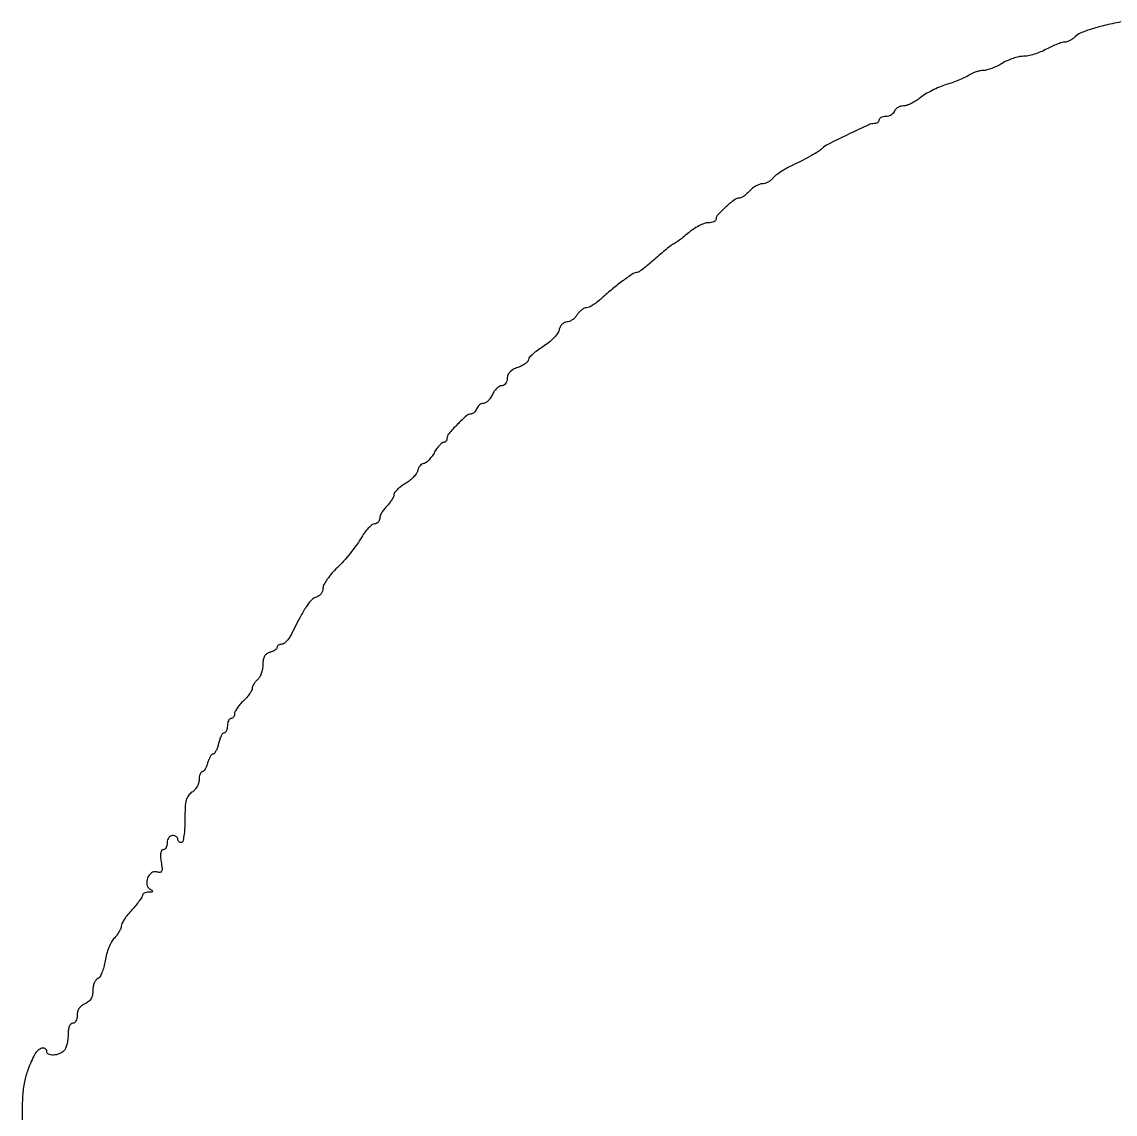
# Model space of a CAD drawing. Extents: x 5 to 296, y -9 to 151.
# Drawn here: x 196.54 to 222.85, y 70.88 to 97.17 of the extents above; entities that cross this region are included whole.
import ezdxf

# ---------------------------------------------------------------- set-up
doc = ezdxf.new("R2010")
doc.units = 0
doc.header["$MEASUREMENT"] = 0
doc.layers.add('max', color=6, linetype='Continuous')

msp = doc.modelspace()

# ---------------------------------------------------------------- linework, layer by layer
at = {"layer": 'max'}
msp.add_lwpolyline([(222.987, 97.162, 0.01121), (222.585, 97.075, 0.020015), (222.26, 96.983, 0.022819), (222.015, 96.891, 0.09489), (221.885, 96.802, -0.042751), (221.828, 96.754, -0.036335), (221.76, 96.714, -0.037905), (221.693, 96.686, -0.079586), (221.637, 96.677, 0.076913), (221.57, 96.666, 0.015621), (221.457, 96.627, 0.016128), (221.328, 96.572, 0.014495), (221.197, 96.506, -0.026396), (221.058, 96.441, -0.021688), (220.904, 96.386, -0.02222), (220.757, 96.348, -0.052758), (220.645, 96.336, 0.05465), (220.536, 96.324, 0.025523), (220.398, 96.286, 0.024924), (220.257, 96.231, 0.031859), (220.133, 96.166, -0.024247), (220.013, 96.101, -0.022459), (219.885, 96.045, -0.023084), (219.766, 96.007, -0.066741), (219.681, 95.995, 0.050879), (219.602, 95.987, 0.028068), (219.509, 95.962, 0.027699), (219.417, 95.926, 0.039568), (219.34, 95.883, -0.036413), (219.25, 95.832, -0.011567), (219.108, 95.77, -0.011479), (218.947, 95.707, -0.012536), (218.788, 95.654, 0.02439), (218.624, 95.594, 0.017625), (218.447, 95.512, 0.017871), (218.283, 95.423, 0.036545), (218.164, 95.339, -0.030157), (218.059, 95.264, -0.028579), (217.945, 95.2, -0.029791), (217.837, 95.156, -0.082712), (217.756, 95.143, 0.07054), (217.689, 95.133, 0.063444), (217.624, 95.105, 0.066818), (217.572, 95.064, 0.100937), (217.541, 95.015, -0.098143), (217.51, 94.966, -0.066864), (217.459, 94.924, -0.064008), (217.396, 94.896, -0.07271), (217.33, 94.887, 0.050854), (217.268, 94.881, 0.070807), (217.216, 94.862, 0.0909), (217.181, 94.834, 0.182536), (217.169, 94.802, -0.134893), (217.16, 94.769, -0.100404), (217.135, 94.741, -0.086995), (217.097, 94.723, -0.071894), (217.053, 94.716, 0.108324), (216.921, 94.687, 0.003511), (216.425, 94.455, 0.004268), (215.94, 94.218, 0.08237), (215.805, 94.12, -0.057898), (215.718, 94.05, -0.01123), (215.544, 93.947, -0.011284), (215.327, 93.83, -0.008291), (215.081, 93.71, 0.018554), (214.942, 93.639, 0.017569), (214.806, 93.556, 0.017838), (214.69, 93.474, 0.057047), (214.623, 93.409, -0.053967), (214.567, 93.355, -0.043051), (214.497, 93.309, -0.044497), (214.424, 93.278, -0.078929), (214.359, 93.268, 0.089048), (214.292, 93.255, 0.04), (214.21, 93.217, 0.037937), (214.128, 93.162, 0.042122), (214.058, 93.097, -0.026723), (213.992, 93.032, -0.029528), (213.922, 92.976, -0.030812), (213.856, 92.936, -0.115061), (213.81, 92.924, 0.154627), (213.688, 92.881, 0.022266), (213.481, 92.712, 0.020806), (213.29, 92.525, 0.191292), (213.248, 92.419, -0.202144), (213.234, 92.385, -0.084256), (213.192, 92.356, -0.064425), (213.13, 92.336, -0.044618), (213.056, 92.33, 0.090556), (212.962, 92.313, 0.02958), (212.833, 92.255, 0.028367), (212.695, 92.172, 0.02847), (212.566, 92.074, -0.007064), (212.449, 91.976, -0.010312), (212.342, 91.894, -0.00614), (212.251, 91.828, -0.153552), (212.222, 91.819, 0.165979), (212.192, 91.808, 0.004172), (212.079, 91.718, 0.008509), (211.947, 91.608, 0.005645), (211.799, 91.478, -0.008698), (211.65, 91.347, -0.012435), (211.512, 91.237, -0.008376), (211.395, 91.151, -0.155621), (211.352, 91.137, 0.147723), (211.254, 91.107, 0.010362), (211.016, 90.942, 0.01489), (210.754, 90.739, 0.014511), (210.501, 90.519, -0.021224), (210.395, 90.429, -0.024615), (210.287, 90.353, -0.024726), (210.19, 90.299, -0.116392), (210.129, 90.284, 0.113398), (210.076, 90.272, 0.049445), (210.014, 90.234, 0.045474), (209.954, 90.179, 0.045405), (209.904, 90.114, -0.053551), (209.853, 90.049, -0.048742), (209.788, 89.994, -0.051926), (209.719, 89.956, -0.099381), (209.657, 89.943, 0.124515), (209.6, 89.929, 0.075576), (209.544, 89.887, 0.067831), (209.497, 89.824, 0.064274), (209.468, 89.75, -0.09763), (209.426, 89.661, -0.033051), (209.333, 89.551, -0.031399), (209.212, 89.44, -0.03127), (209.077, 89.345, 0.019065), (208.946, 89.257, 0.0257), (208.835, 89.167, 0.024555), (208.753, 89.086, 0.181291), (208.733, 89.036, -0.185028), (208.715, 88.992, -0.046924), (208.656, 88.94, -0.04144), (208.573, 88.89, -0.031753), (208.475, 88.848, 0.04071), (208.362, 88.798, 0.07596), (208.283, 88.738, 0.094154), (208.236, 88.667, 0.098782), (208.22, 88.584, -0.068689), (208.21, 88.516, -0.091169), (208.182, 88.459, -0.106251), (208.14, 88.422, -0.128039), (208.09, 88.409, 0.1326), (208.033, 88.394, 0.056806), (207.97, 88.347, 0.050694), (207.91, 88.278, 0.046624), (207.863, 88.196, -0.04211), (207.817, 88.115, -0.047916), (207.76, 88.046, -0.05407), (207.701, 87.998, -0.142795), (207.649, 87.983, 0.097685), (207.601, 87.974, 0.066866), (207.552, 87.946, 0.064097), (207.511, 87.904, 0.073075), (207.483, 87.855, -0.052379), (207.458, 87.806, -0.056213), (207.424, 87.765, -0.063141), (207.387, 87.737, -0.130284), (207.352, 87.727, 0.183635), (207.239, 87.685, 0.016686), (207.019, 87.475, 0.016839), (206.813, 87.251, 0.179456), (206.771, 87.137, -0.086329), (206.764, 87.102, -0.09402), (206.747, 87.073, -0.100268), (206.721, 87.053, -0.113388), (206.69, 87.046, 0.181818), (206.65, 87.031, 0.028933), (206.589, 86.971, 0.028862), (206.522, 86.888, 0.021679), (206.459, 86.79, -0.026762), (206.394, 86.692, -0.033686), (206.323, 86.609, -0.035805), (206.256, 86.55, -0.164551), (206.208, 86.534, 0.14784), (206.167, 86.522, 0.070223), (206.125, 86.484, 0.060324), (206.089, 86.429, 0.051665), (206.064, 86.364, -0.091258), (206.029, 86.289, -0.036672), (205.956, 86.201, -0.034748), (205.861, 86.115, -0.037014), (205.757, 86.045, 0.028254), (205.656, 85.98, 0.035178), (205.57, 85.908, 0.037844), (205.51, 85.839, 0.162238), (205.493, 85.788, -0.106081), (205.481, 85.736, -0.031326), (205.442, 85.663, -0.029906), (205.387, 85.585, -0.028194), (205.322, 85.511, 0.033666), (205.256, 85.437, 0.032922), (205.201, 85.354, 0.034745), (205.163, 85.274, 0.095343), (205.151, 85.213, -0.096164), (205.142, 85.164, -0.097223), (205.115, 85.123, -0.098592), (205.074, 85.095, -0.101989), (205.027, 85.085, 0.175363), (204.966, 85.063, 0.031889), (204.877, 84.979, 0.030915), (204.781, 84.862, 0.023713), (204.69, 84.723, -0.024342), (204.584, 84.561, -0.013141), (204.439, 84.371, -0.013061), (204.28, 84.185, -0.020027), (204.133, 84.034, 0.023965), (204.001, 83.896, 0.027719), (203.889, 83.753, 0.028456), (203.809, 83.623, 0.123676), (203.787, 83.536, -0.085044), (203.776, 83.467, -0.075), (203.741, 83.403, -0.076227), (203.69, 83.352, -0.093243), (203.63, 83.323, 0.132455), (203.519, 83.26, 0.048607), (203.403, 83.12, 0.026584), (203.256, 82.876, 0.005526), (203.026, 82.43, -0.034334), (202.971, 82.337, -0.041318), (202.907, 82.259, -0.046043), (202.844, 82.204, -0.155925), (202.792, 82.187, 0.065137), (202.749, 82.182, 0.082625), (202.713, 82.165, 0.098982), (202.688, 82.141, 0.147614), (202.679, 82.112, -0.181596), (202.667, 82.08, -0.059916), (202.629, 82.046, -0.050447), (202.574, 82.015, -0.038887), (202.509, 81.992, 0.085874), (202.431, 81.957, 0.113611), (202.378, 81.899, 0.090868), (202.348, 81.814, 0.039367), (202.339, 81.694, -0.045017), (202.329, 81.59, -0.04049), (202.301, 81.484, -0.0428), (202.26, 81.394, -0.091544), (202.211, 81.335, 0.042549), (202.162, 81.287, 0.039587), (202.12, 81.23, 0.042053), (202.092, 81.173, 0.09569), (202.083, 81.126, -0.125991), (202.069, 81.074, -0.028004), (202.02, 80.995, -0.027393), (201.951, 80.908, -0.023443), (201.87, 80.824, 0.025743), (201.788, 80.739, 0.029061), (201.719, 80.649, 0.030188), (201.67, 80.567, 0.119751), (201.657, 80.511, -0.073819), (201.65, 80.467, -0.088108), (201.632, 80.431, -0.100605), (201.604, 80.406, -0.131618), (201.571, 80.398, 0.191087), (201.539, 80.385, 0.088204), (201.511, 80.347, 0.068025), (201.493, 80.292, 0.048028), (201.486, 80.227, -0.044077), (201.48, 80.162, -0.06388), (201.463, 80.107, -0.083673), (201.438, 80.069, -0.204147), (201.408, 80.057, 0.230346), (201.374, 80.04, 0.04518), (201.336, 79.982, 0.039605), (201.3, 79.899, 0.027524), (201.273, 79.801, -0.026951), (201.246, 79.703, -0.038931), (201.211, 79.62, -0.044137), (201.173, 79.562, -0.232756), (201.14, 79.545, 0.20709), (201.107, 79.531, 0.051318), (201.07, 79.483, 0.043895), (201.036, 79.414, 0.031891), (201.01, 79.332, -0.031538), (200.984, 79.251, -0.043524), (200.95, 79.182, -0.050787), (200.913, 79.133, -0.208396), (200.88, 79.119, 0.228633), (200.851, 79.105, 0.074103), (200.827, 79.063, 0.056437), (200.81, 79, 0.037602), (200.804, 78.927, -0.076727), (200.792, 78.845, -0.052999), (200.754, 78.759, -0.052562), (200.699, 78.682, -0.071217), (200.634, 78.627, 0.096558), (200.547, 78.546, 0.09394), (200.495, 78.437, 0.052246), (200.47, 78.268, 0.011015), (200.463, 77.968, -0.01389), (200.457, 77.752, -0.024327), (200.439, 77.574, -0.02205), (200.412, 77.441, -0.345255), (200.378, 77.414, -0.099038), (200.346, 77.421, -0.097945), (200.318, 77.439, -0.097945), (200.3, 77.467, -0.099038), (200.293, 77.5, 0.148195), (200.283, 77.532, 0.098894), (200.255, 77.56, 0.082425), (200.214, 77.579, 0.064853), (200.165, 77.585, 0.130775), (200.116, 77.572, 0.10214), (200.075, 77.535, 0.08892), (200.047, 77.48, 0.072314), (200.037, 77.414, -0.054588), (200.03, 77.349, -0.074253), (200.009, 77.294, -0.093838), (199.978, 77.257, -0.172155), (199.941, 77.244, 0.250443), (199.903, 77.224, 0.105156), (199.882, 77.169, 0.059736), (199.877, 77.079, 0.02309), (199.891, 76.955, -0.013833), (199.913, 76.794, -0.130236), (199.902, 76.725, -0.288769), (199.863, 76.699, -0.072528), (199.783, 76.708, 0.224736), (199.656, 76.684, 0.143882), (199.564, 76.563, 0.138408), (199.549, 76.408, 0.209643), (199.623, 76.297, -0.020207), (199.679, 76.259, -0.350158), (199.684, 76.239, -0.276268), (199.665, 76.226, -0.015452), (199.59, 76.223, 0.049091), (199.533, 76.216, 0.068699), (199.485, 76.199, 0.08843), (199.452, 76.174, 0.186797), (199.441, 76.145, -0.144284), (199.428, 76.101, -0.014461), (199.366, 76.011, -0.017218), (199.283, 75.905, -0.012868), (199.185, 75.795, 0.019867), (199.087, 75.682, 0.023647), (199.004, 75.567, 0.023377), (198.945, 75.465, 0.121553), (198.929, 75.403, -0.097613), (198.918, 75.346, -0.034165), (198.881, 75.27, -0.032379), (198.828, 75.191, -0.032537), (198.765, 75.119, 0.07165), (198.698, 75.03, 0.028687), (198.632, 74.891, 0.027667), (198.577, 74.73, 0.03128), (198.543, 74.571, -0.026531), (198.512, 74.421, -0.033779), (198.467, 74.287, -0.035914), (198.416, 74.183, -0.169285), (198.366, 74.141, 0.142658), (198.321, 74.107, 0.060196), (198.282, 74.039, 0.052804), (198.256, 73.952, 0.04655), (198.247, 73.858, -0.051), (198.236, 73.745, -0.083363), (198.201, 73.656, -0.089065), (198.142, 73.588, -0.066285), (198.056, 73.535, 0.064002), (197.976, 73.487, 0.077719), (197.916, 73.423, 0.080689), (197.881, 73.345, 0.076127), (197.871, 73.259, -0.056858), (197.865, 73.186, -0.079067), (197.842, 73.124, -0.10036), (197.807, 73.082, -0.167338), (197.764, 73.068, 0.198827), (197.717, 73.048, 0.101033), (197.681, 72.993, 0.06566), (197.658, 72.905, 0.030183), (197.651, 72.786, -0.03271), (197.643, 72.671, -0.032464), (197.621, 72.558, -0.034257), (197.588, 72.461, -0.097261), (197.549, 72.403, -0.106751), (197.439, 72.332, -0.079759), (197.298, 72.303, -0.104548), (197.182, 72.323, -0.308176), (197.139, 72.386, 0.26246), (197.1, 72.455, 0.220833), (197.015, 72.465, 0.116492), (196.905, 72.397, 0.08698), (196.824, 72.279, 0.021322), (196.674, 71.917, 0.042069), (196.592, 71.617, 0.034798), (196.554, 71.273, 0.010505), (196.543, 70.747, -0.008885)], format="xyb", dxfattribs=at)

doc.saveas('drawing.dxf')
